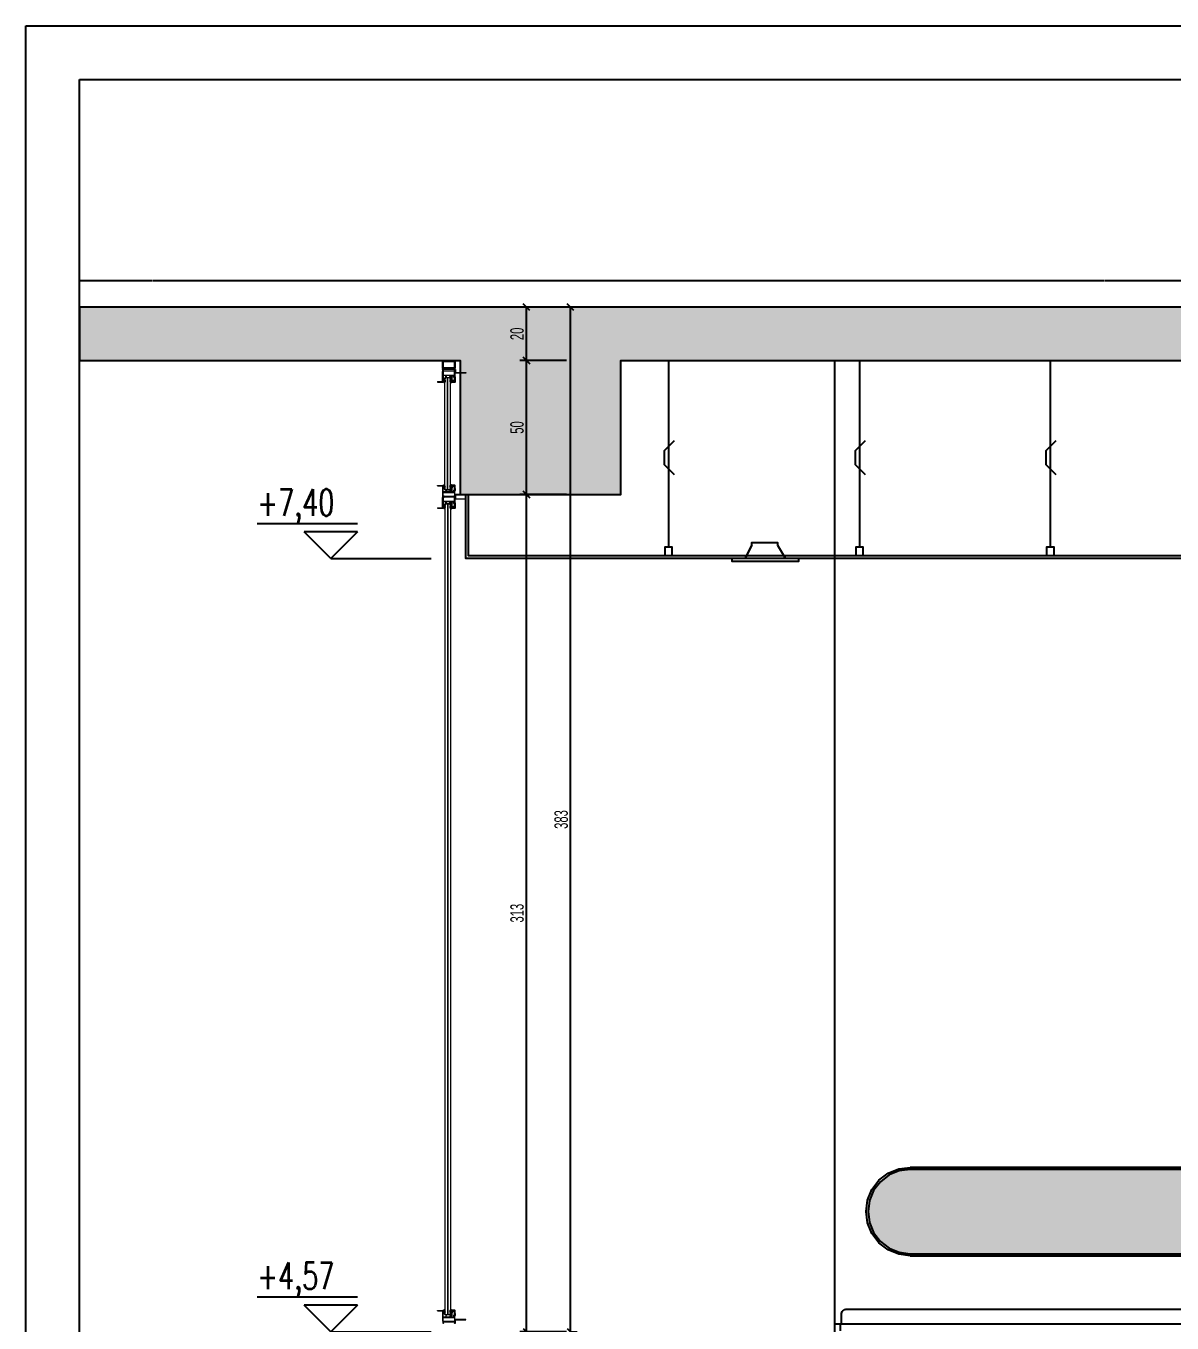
# Model space of a CAD drawing. Header units: millimetres. Extents: x 933584 to 974011, y 4545988 to 4553664.
# Drawn here: x 941327.4 to 941755.8, y 4547479.1 to 4547963.9 of the extents above; entities that cross this region are included whole.
import ezdxf

# ---------------------------------------------------------------- set-up
doc = ezdxf.new("R2010")
doc.units = ezdxf.units.MM
doc.header["$PDMODE"] = 35
for name, pattern in [('568_AVN_KES_01$0$HIDDEN', [0.375, 0.25, -0.125]), ('CENTER', [2, 1.25, -0.25, 0.25, -0.25]), ('CONTINUA', [0]), ('HIDDEN', [9.525, 6.35, -3.175])]:
    doc.linetypes.add(name, pattern=pattern)
doc.layers.get('0').update_dxf_attribs({"color": 255})
doc.layers.get('Defpoints').update_dxf_attribs({"color": 8})
for name, color, linetype in [('0-DMS-50', 143, 'Continuous'), ('0-HSL-HTC_200', 1, 'Continuous'), ('0-LNS-SLN', 6, 'Continuous'), ('0-LNS-SPL', 13, '568_AVN_KES_01$0$HIDDEN'), ('2-SPS-RCN', 2, 'Continuous'), ('4-FNS-SFF', 13, 'Continuous')]:
    doc.layers.add(name, color=color, linetype=linetype)
for name, color, linetype, lineweight in [('al', 7, 'Continuous', 5), ('cl', 7, 'Continuous', 5), ('CM', 4, 'Continuous', 5), ('PL', 1, 'Continuous', 5), ('TİBA_KOT', 171, 'Continuous', 25)]:
    doc.layers.add(name, color=color, linetype=linetype, lineweight=lineweight)
doc.styles.add('dim_romans_50', font='swissl.ttf', dxfattribs={"width": 0.6, "height": 5})
doc.styles.add('T_General', font='simplxtw.shx', dxfattribs={"width": 0.7, "height": 200})
doc.dimstyles.new('ONK_dim 1_50', dxfattribs={"dimscale": 5, "dimtxt": 4, "dimasz": 0.5, "dimexe": 0.5, "dimexo": 0.5, "dimgap": 0.2, "dimtad": 1, "dimdec": 1, "dimrnd": 0.5, "dimzin": 9, "dimtxsty": 'dim_romans_50', "dimblk": 'OBLIQUE', "dimcen": 1, "dimclre": 256, "dimclrt": 256, "dimazin": 2, "dimtfac": 1, "dimtdec": 1, "dimtix": 1, "dimtmove": 2, "dimatfit": 3, "dimldrblk": 'OBLIQUE', "dimfxl": 3, "dimfxlon": 1, "dimarcsym": 0})

# ---------------------------------------------------------------- blocks, each defined once
blk = doc.blocks.new('90-5396-flatten-5')
at = {"layer": 'al', "linetype": 'CONTINUA'}
blk.add_lwpolyline([(-4.35, 1.2), (-4.1, 1.2), (-4.1, 1.46), (-4.2, 1.46), (-4.2, 1.35), (-4.35, 1.35), (-4.35, 1.85), (-4.2, 1.85), (-4.2, 1.74), (-4.1, 1.74), (-4.1, 2), (-4.5, 2), (-4.5, -2.72), (-4.29, -2.72), (-4.2, -2.57), (-4.35, -2.57), (-4.35, -2.27), (-3.51, -2.27), (-3.48, -2.24), (-3.45, -2.27), (-1.03, -2.27), (-1, -2.24), (-0.97, -2.27), (-0.15, -2.27), (-0.15, -2.57), (-0.3, -2.57), (-0.21, -2.72), (0, -2.72), (0, 0), (-0.21, 0), (-0.3, -0.15), (-0.15, -0.15), (-0.15, -0.45), (-1.65, -0.45), (-1.65, -0.15), (-1.5, -0.15), (-1.59, 0), (-1.86, 0), (-1.95, -0.15), (-1.8, -0.15), (-1.8, -0.45), (-3.3, -0.45), (-3.3, -0.15), (-3.15, -0.15), (-3.24, 0), (-3.45, 0), (-3.45, -0.45), (-4.15, -0.45, -0.414214), (-4.35, -0.25)], format="xyb", close=True, dxfattribs=at)
at = {"layer": 'al'}
blk.add_lwpolyline([(-0.15, -2.12), (-4.35, -2.12), (-4.35, -0.6), (-0.15, -0.6)], close=True, dxfattribs=at)
blk = doc.blocks.new('142005-flatten-9')
blk.add_lwpolyline([(0.18, 0.02, -0.610741), (0.21, 0.04), (0.33, -0.11, 0.909168), (0.37, -0.07), (0.18, 0.21), (0.18, 0.42, -0.610741), (0.21, 0.44), (0.33, 0.29, 0.909168), (0.37, 0.33), (0.18, 0.61), (0.18, 0.71, 0.414214), (0.16, 0.73), (0.02, 0.73, 0.414214), (0, 0.71), (0, 0.26), (-0.12, 0.26), (-0.12, 0.31, 0.751626), (-0.17, 0.32), (-0.24, 0.18, 0.289411), (-0.24, 0.08), (-0.17, -0.06, 0.751626), (-0.12, -0.05), (-0.12, 0), (0, 0), (0, -0.3), (-0.12, -0.3, 0.729303), (-0.14, -0.35, -0.080087), (0.31, -0.76, 1.549214), (0.36, -0.73), (0.21, -0.31, 0.005518), (0.18, -0.21)], format="xyb", close=True)
blk = doc.blocks.new('142005-flatten-10')
blk.add_lwpolyline([(-0.18, 0.02, 0.610741), (-0.21, 0.04), (-0.33, -0.11, -0.909168), (-0.37, -0.07), (-0.18, 0.21), (-0.18, 0.42, 0.610741), (-0.21, 0.44), (-0.33, 0.29, -0.909168), (-0.37, 0.33), (-0.18, 0.61), (-0.18, 0.71, -0.414214), (-0.16, 0.73), (-0.02, 0.73, -0.414214), (0, 0.71), (0, 0.26), (0.12, 0.26), (0.12, 0.31, -0.751626), (0.17, 0.32), (0.24, 0.18, -0.289411), (0.24, 0.08), (0.17, -0.06, -0.751626), (0.12, -0.05), (0.12, 0), (0, 0), (0, -0.3), (0.12, -0.3, -0.729303), (0.14, -0.35, 0.080087), (-0.31, -0.76, -1.549214), (-0.36, -0.73), (-0.21, -0.31, -0.005518), (-0.18, -0.21)], format="xyb", close=True)
blk = doc.blocks.new('85-3879T-flatten-5')
blk.add_lwpolyline([(-0.17, -0.15, -0.402552), (-0.12, -0.2), (-0.05, -1.85, -0.425972), (-0.1, -1.9), (-0.3, -1.9, 0.414214), (-0.35, -1.95), (-0.35, -2.21), (-0.42, -2.33, 0.414214), (-0.41, -2.39), (-0.39, -2.4, 0.414214), (-0.34, -2.38), (-0.22, -2.18), (-0.25, -2.15), (-0.25, -2), (0.05, -2), (0, 0), (-1.3, 0), (-1.3, -0.26), (-1.2, -0.26), (-1.2, -0.15), (-1.05, -0.15), (-1.05, -0.65), (-1.2, -0.65), (-1.2, -0.54), (-1.3, -0.54), (-1.3, -1.96, -0.414214), (-1.35, -2.01), (-1.4, -2.01, 0.414214), (-1.45, -2.06), (-1.45, -2.17), (-1.55, -2.17), (-1.4, -2.43, 0.414214), (-1.35, -2.45), (-1.33, -2.44, 0.414214), (-1.31, -2.38), (-1.34, -2.33), (-1.34, -2.12, 0.394805), (-1.2, -1.97), (-1.2, -0.8, -0.414214), (-1.15, -0.75), (-1, -0.75, 0.414214), (-0.95, -0.7), (-0.95, -0.2, -0.414214), (-0.9, -0.15)], format="xyb", close=True)
blk = doc.blocks.new('90-5396-flatten-6')
at = {"layer": 'al', "linetype": 'CONTINUA'}
blk.add_lwpolyline([(-4.35, 1.2), (-4.1, 1.2), (-4.1, 1.46), (-4.2, 1.46), (-4.2, 1.35), (-4.35, 1.35), (-4.35, 1.85), (-4.2, 1.85), (-4.2, 1.74), (-4.1, 1.74), (-4.1, 2), (-4.5, 2), (-4.5, -2.72), (-4.29, -2.72), (-4.2, -2.57), (-4.35, -2.57), (-4.35, -2.27), (-3.51, -2.27), (-3.48, -2.24), (-3.45, -2.27), (-1.03, -2.27), (-1, -2.24), (-0.97, -2.27), (-0.15, -2.27), (-0.15, -2.57), (-0.3, -2.57), (-0.21, -2.72), (0, -2.72), (0, 0), (-0.21, 0), (-0.3, -0.15), (-0.15, -0.15), (-0.15, -0.45), (-1.65, -0.45), (-1.65, -0.15), (-1.5, -0.15), (-1.59, 0), (-1.86, 0), (-1.95, -0.15), (-1.8, -0.15), (-1.8, -0.45), (-3.3, -0.45), (-3.3, -0.15), (-3.15, -0.15), (-3.24, 0), (-3.45, 0), (-3.45, -0.45), (-4.15, -0.45, -0.414214), (-4.35, -0.25)], format="xyb", close=True, dxfattribs=at)
at = {"layer": 'al'}
blk.add_lwpolyline([(-0.15, -2.12), (-4.35, -2.12), (-4.35, -0.6), (-0.15, -0.6)], close=True, dxfattribs=at)
blk = doc.blocks.new('142005-flatten-11')
blk.add_lwpolyline([(0.18, 0.02, -0.610741), (0.21, 0.04), (0.33, -0.11, 0.909168), (0.37, -0.07), (0.18, 0.21), (0.18, 0.42, -0.610741), (0.21, 0.44), (0.33, 0.29, 0.909168), (0.37, 0.33), (0.18, 0.61), (0.18, 0.71, 0.414214), (0.16, 0.73), (0.02, 0.73, 0.414214), (0, 0.71), (0, 0.26), (-0.12, 0.26), (-0.12, 0.31, 0.751626), (-0.17, 0.32), (-0.24, 0.18, 0.289411), (-0.24, 0.08), (-0.17, -0.06, 0.751626), (-0.12, -0.05), (-0.12, 0), (0, 0), (0, -0.3), (-0.12, -0.3, 0.729303), (-0.14, -0.35, -0.080087), (0.31, -0.76, 1.549214), (0.36, -0.73), (0.21, -0.31, 0.005518), (0.18, -0.21)], format="xyb", close=True)
blk = doc.blocks.new('142005-flatten-12')
blk.add_lwpolyline([(-0.18, 0.02, 0.610741), (-0.21, 0.04), (-0.33, -0.11, -0.909168), (-0.37, -0.07), (-0.18, 0.21), (-0.18, 0.42, 0.610741), (-0.21, 0.44), (-0.33, 0.29, -0.909168), (-0.37, 0.33), (-0.18, 0.61), (-0.18, 0.71, -0.414214), (-0.16, 0.73), (-0.02, 0.73, -0.414214), (0, 0.71), (0, 0.26), (0.12, 0.26), (0.12, 0.31, -0.751626), (0.17, 0.32), (0.24, 0.18, -0.289411), (0.24, 0.08), (0.17, -0.06, -0.751626), (0.12, -0.05), (0.12, 0), (0, 0), (0, -0.3), (0.12, -0.3, -0.729303), (0.14, -0.35, 0.080087), (-0.31, -0.76, -1.549214), (-0.36, -0.73), (-0.21, -0.31, -0.005518), (-0.18, -0.21)], format="xyb", close=True)
blk = doc.blocks.new('85-3879T-flatten-6')
blk.add_lwpolyline([(-0.17, -0.15, -0.402552), (-0.12, -0.2), (-0.05, -1.85, -0.425972), (-0.1, -1.9), (-0.3, -1.9, 0.414214), (-0.35, -1.95), (-0.35, -2.21), (-0.42, -2.33, 0.414214), (-0.41, -2.39), (-0.39, -2.4, 0.414214), (-0.34, -2.38), (-0.22, -2.18), (-0.25, -2.15), (-0.25, -2), (0.05, -2), (0, 0), (-1.3, 0), (-1.3, -0.26), (-1.2, -0.26), (-1.2, -0.15), (-1.05, -0.15), (-1.05, -0.65), (-1.2, -0.65), (-1.2, -0.54), (-1.3, -0.54), (-1.3, -1.96, -0.414214), (-1.35, -2.01), (-1.4, -2.01, 0.414214), (-1.45, -2.06), (-1.45, -2.17), (-1.55, -2.17), (-1.4, -2.43, 0.414214), (-1.35, -2.45), (-1.33, -2.44, 0.414214), (-1.31, -2.38), (-1.34, -2.33), (-1.34, -2.12, 0.394805), (-1.2, -1.97), (-1.2, -0.8, -0.414214), (-1.15, -0.75), (-1, -0.75, 0.414214), (-0.95, -0.7), (-0.95, -0.2, -0.414214), (-0.9, -0.15)], format="xyb", close=True)
blk = doc.blocks.new('cvbxdb')
at = {"layer": '0-DMS-50'}
h = blk.add_hatch(dxfattribs=at)
h.set_pattern_fill('DELTA', color=256, scale=0.03)
h.set_pattern_definition([(30, (-20031.252, -6621.5032), (8e-09, 4.571999986), [1.524, -3.048]), (30, (-20032.572, -6619.2172), (8e-09, 4.571999986), [1.524, -3.048]), (90, (-20031.252, -6618.4552), (-3.95946813, 2.286), [1.524, -3.048]), (90, (-20028.6125, -6618.4552), (-3.95946813, 2.286), [1.524, -3.048]), (150, (-20031.252, -6621.5032), (-3.959468138, -2.285999986), [1.524, -3.048]), (150, (-20032.572, -6619.2172), (-3.959468138, -2.285999986), [1.524, -3.048])])
h.paths.add_polyline_path([(949733.34, 4544435.16), (949733.88, 4544439.24), (949733.34, 4544443.32), (949731.76, 4544447.13), (949729.26, 4544450.39), (949725.99, 4544452.9), (949722.19, 4544454.47), (949718.11, 4544455.01), (949484.51, 4544455.01), (949480.43, 4544454.47), (949476.63, 4544452.9), (949473.36, 4544450.39), (949470.86, 4544447.13), (949469.28, 4544443.32), (949468.75, 4544439.24), (949469.28, 4544435.16), (949470.86, 4544431.36), (949473.36, 4544428.1), (949476.63, 4544425.59), (949480.43, 4544424.02), (949484.51, 4544423.48), (949718.11, 4544423.48), (949722.19, 4544424.02), (949725.99, 4544425.59), (949729.26, 4544428.1), (949731.76, 4544431.36)])
blk.add_lwpolyline([(949458.81, 4544397.24), (949458.81, 4544400.74, -0.414214), (949460.81, 4544402.74), (949741.81, 4544402.74, -0.414214), (949743.81, 4544400.74), (949743.81, 4544397.24)], format="xyb", dxfattribs=at)
at = {"layer": '0-LNS-SLN'}
for p, q in [((949472.84, 4544450.91), (949476.26, 4544453.53)), ((949476.63, 4544452.9), (949473.36, 4544450.39)), ((949476.26, 4544453.53), (949480.24, 4544455.18)), ((949480.43, 4544454.47), (949476.63, 4544452.9)), ((949480.24, 4544455.18), (949484.51, 4544455.74)), ((949484.51, 4544455.01), (949480.43, 4544454.47)), ((949718.11, 4544455.74), (949484.51, 4544455.74)), ((949718.11, 4544455.01), (949484.51, 4544455.01)), ((949718.11, 4544455.74), (949722.38, 4544455.18)), ((949722.19, 4544454.47), (949718.11, 4544455.01)), ((949725.99, 4544452.9), (949722.19, 4544454.47)), ((949722.38, 4544455.18), (949726.36, 4544453.53)), ((949729.26, 4544450.39), (949725.99, 4544452.9)), ((949726.36, 4544453.53), (949729.78, 4544450.91)), ((949468.57, 4544443.52), (949470.22, 4544447.49)), ((949470.22, 4544447.49), (949472.84, 4544450.91)), ((949473.36, 4544450.39), (949470.86, 4544447.13)), ((949731.76, 4544447.13), (949729.26, 4544450.39)), ((949729.78, 4544450.91), (949732.4, 4544447.49)), ((949732.4, 4544447.49), (949734.05, 4544443.52)), ((949468.01, 4544439.24), (949468.57, 4544443.52)), ((949469.28, 4544443.32), (949468.75, 4544439.24)), ((949470.86, 4544447.13), (949469.28, 4544443.32)), ((949733.34, 4544443.32), (949731.76, 4544447.13)), ((949733.88, 4544439.24), (949733.34, 4544443.32)), ((949734.05, 4544443.52), (949734.61, 4544439.24)), ((949468.57, 4544434.97), (949468.01, 4544439.24)), ((949468.75, 4544439.24), (949469.28, 4544435.16)), ((949733.34, 4544435.16), (949733.88, 4544439.24)), ((949734.61, 4544439.24), (949734.05, 4544434.97)), ((949470.22, 4544430.99), (949468.57, 4544434.97)), ((949469.28, 4544435.16), (949470.86, 4544431.36)), ((949731.76, 4544431.36), (949733.34, 4544435.16)), ((949734.05, 4544434.97), (949732.4, 4544430.99)), ((949472.84, 4544427.58), (949470.22, 4544430.99)), ((949470.86, 4544431.36), (949473.36, 4544428.1)), ((949473.36, 4544428.1), (949476.63, 4544425.59)), ((949725.99, 4544425.59), (949729.26, 4544428.1)), ((949729.26, 4544428.1), (949731.76, 4544431.36)), ((949732.4, 4544430.99), (949729.78, 4544427.58)), ((949476.26, 4544424.96), (949472.84, 4544427.58)), ((949480.24, 4544423.31), (949476.26, 4544424.96)), ((949476.63, 4544425.59), (949480.43, 4544424.02)), ((949484.51, 4544422.74), (949480.24, 4544423.31)), ((949480.43, 4544424.02), (949484.51, 4544423.48)), ((949484.51, 4544423.48), (949718.11, 4544423.48)), ((949718.11, 4544423.48), (949722.19, 4544424.02)), ((949722.38, 4544423.31), (949718.11, 4544422.74)), ((949722.19, 4544424.02), (949725.99, 4544425.59)), ((949726.36, 4544424.96), (949722.38, 4544423.31)), ((949729.78, 4544427.58), (949726.36, 4544424.96)), ((949484.51, 4544422.74), (949718.11, 4544422.74))]:
    blk.add_line(p, q, dxfattribs=at)
blk.add_lwpolyline([(949733.34, 4544435.16), (949733.88, 4544439.24), (949733.34, 4544443.32), (949731.76, 4544447.13), (949729.26, 4544450.39), (949725.99, 4544452.9), (949722.19, 4544454.47), (949718.11, 4544455.01), (949484.51, 4544455.01), (949480.43, 4544454.47), (949476.63, 4544452.9), (949473.36, 4544450.39), (949470.86, 4544447.13), (949469.28, 4544443.32), (949468.75, 4544439.24), (949469.28, 4544435.16), (949470.86, 4544431.36), (949473.36, 4544428.1), (949476.63, 4544425.59), (949480.43, 4544424.02), (949484.51, 4544423.48), (949718.11, 4544423.48), (949722.19, 4544424.02), (949725.99, 4544425.59), (949729.26, 4544428.1), (949731.76, 4544431.36)], close=True, dxfattribs=at)
for points in [[(949746.31, 4544397.24), (949746.31, 4544377.24), (949456.31, 4544377.24), (949456.31, 4544397.24), (949746.31, 4544397.24)], [(949481.31, 4544377.24), (949481.31, 4544357.24), (949511.31, 4544357.24), (949511.31, 4544377.24)], [(949616.31, 4544377.24), (949616.31, 4544357.24), (949586.31, 4544357.24), (949586.31, 4544377.24)], [(949721.31, 4544377.24), (949721.31, 4544357.24), (949691.31, 4544357.24), (949691.31, 4544377.24)]]:
    blk.add_lwpolyline(points, dxfattribs=at)
at = {"layer": '0-LNS-SLN', "linetype": 'HIDDEN', "ltscale": 0.4}
blk.add_lwpolyline([(949458.31, 4544397.24), (949458.31, 4544392.24), (949744.31, 4544392.24), (949744.31, 4544397.24)], dxfattribs=at)
blk = doc.blocks.new('cgvbxcb')
at = {"layer": '0-LNS-SLN'}
for points in [[(949475.81, 4544546.61), (949473.31, 4544541.61), (949468.31, 4544541.61), (949468.31, 4544540.61), (949488.31, 4544540.61), (949493.31, 4544540.61), (949493.31, 4544541.61), (949488.31, 4544541.61)], [(949475.81, 4544546.61), (949475.81, 4544547.61), (949485.31, 4544547.61), (949485.31, 4544546.61), (949488.31, 4544541.61), (949473.31, 4544541.61), (949475.81, 4544546.61)]]:
    blk.add_lwpolyline(points, dxfattribs=at)
blk = doc.blocks.new('SLV-FNS')
at = {"layer": 'TİBA_KOT'}
for p, q in [((-250, 260), (-1000, 260)), ((-450, 0), (-650, 200)), ((-250, 200), (-650, 200)), ((-250, 200), (-450, 0)), ((-450, 0), (300, 0))]:
    blk.add_line(p, q, dxfattribs=at)
at = {"layer": 'TİBA_KOT', "color": 8, "style": 'T_General', "width": 0.7}
blk.add_attdef('INCE', (-1000, 319.1), '', height=200, dxfattribs=at)
blk = doc.blocks.new('_Oblique')
at = {"color": 0, "linetype": 'ByBlock', "lineweight": -2}
blk.add_line((-0.5, -0.5), (0.5, 0.5), dxfattribs=at)
blk = doc.blocks.new('*D2910')
at = {"layer": '0-DMS-50', "lineweight": -2}
for p, q in [((941529.49, 4547788.78), (941511.99, 4547788.78)), ((941529.49, 4547475.78), (941511.99, 4547475.78))]:
    blk.add_line(p, q, dxfattribs=at)
at = {"layer": '0-DMS-50', "color": 0, "lineweight": -2}
blk.add_line((941514.49, 4547475.78), (941514.49, 4547788.78), dxfattribs=at)
at = {"layer": 'Defpoints', "color": 0}
for p in [(941514.49, 4547788.78), (941549.73, 4547788.78), (941549.73, 4547475.78)]:
    blk.add_point(p, dxfattribs=at)
at = {"layer": '0-DMS-50', "color": 0, "linetype": 'ByBlock', "lineweight": -2, "xscale": 2.5, "yscale": 2.5, "zscale": 2.5}
for p, rotation in [((941514.49, 4547788.78), 90), ((941514.49, 4547475.78), 270)]:
    blk.add_blockref('_Oblique', p, dxfattribs=dict(at, rotation=rotation))
at = {"layer": '0-DMS-50', "insert": (941510.99, 4547632.28), "char_height": 5, "attachment_point": 5, "rotation": 90, "style": 'dim_romans_50'}
blk.add_mtext('313', dxfattribs=at)
blk = doc.blocks.new('*D2911')
at = {"layer": '0-DMS-50', "lineweight": -2}
for p, q in [((941529.49, 4547838.78), (941511.99, 4547838.78)), ((941529.49, 4547788.78), (941511.99, 4547788.78))]:
    blk.add_line(p, q, dxfattribs=at)
at = {"layer": '0-DMS-50', "color": 0, "lineweight": -2}
blk.add_line((941514.49, 4547788.78), (941514.49, 4547838.78), dxfattribs=at)
at = {"layer": 'Defpoints', "color": 0}
for p in [(941514.49, 4547838.78), (941549.73, 4547838.78), (941549.73, 4547788.78)]:
    blk.add_point(p, dxfattribs=at)
at = {"layer": '0-DMS-50', "color": 0, "linetype": 'ByBlock', "lineweight": -2, "xscale": 2.5, "yscale": 2.5, "zscale": 2.5}
for p, rotation in [((941514.49, 4547838.78), 90), ((941514.49, 4547788.78), 270)]:
    blk.add_blockref('_Oblique', p, dxfattribs=dict(at, rotation=rotation))
at = {"layer": '0-DMS-50', "insert": (941510.99, 4547813.78), "char_height": 5, "attachment_point": 5, "rotation": 90, "style": 'dim_romans_50'}
blk.add_mtext('50', dxfattribs=at)
blk = doc.blocks.new('*D2912')
at = {"layer": '0-DMS-50', "lineweight": -2}
for p, q in [((941529.49, 4547858.78), (941511.99, 4547858.78)), ((941529.49, 4547838.78), (941511.99, 4547838.78))]:
    blk.add_line(p, q, dxfattribs=at)
at = {"layer": '0-DMS-50', "color": 0, "lineweight": -2}
blk.add_line((941514.49, 4547838.78), (941514.49, 4547858.78), dxfattribs=at)
at = {"layer": 'Defpoints', "color": 0}
for p in [(941514.49, 4547858.78), (941549.73, 4547858.78), (941549.73, 4547838.78)]:
    blk.add_point(p, dxfattribs=at)
at = {"layer": '0-DMS-50', "color": 0, "linetype": 'ByBlock', "lineweight": -2, "xscale": 2.5, "yscale": 2.5, "zscale": 2.5}
for p, rotation in [((941514.49, 4547858.78), 90), ((941514.49, 4547838.78), 270)]:
    blk.add_blockref('_Oblique', p, dxfattribs=dict(at, rotation=rotation))
at = {"layer": '0-DMS-50', "insert": (941510.99, 4547848.78), "char_height": 5, "attachment_point": 5, "rotation": 90, "style": 'dim_romans_50'}
blk.add_mtext('20', dxfattribs=at)
blk = doc.blocks.new('*D2914')
at = {"layer": '0-DMS-50', "color": 0, "lineweight": -2}
blk.add_line((941530.99, 4547475.78), (941530.99, 4547858.78), dxfattribs=at)
at = {"layer": '0-DMS-50', "lineweight": -2}
for p, q in [((941533.49, 4547858.78), (941533.49, 4547858.78)), ((941530.99, 4547475.78), (941533.49, 4547475.78))]:
    blk.add_line(p, q, dxfattribs=at)
at = {"layer": 'Defpoints', "color": 0}
for p in [(941530.99, 4547858.78), (941530.99, 4547858.78), (941529.49, 4547475.78)]:
    blk.add_point(p, dxfattribs=at)
at = {"layer": '0-DMS-50', "color": 0, "linetype": 'ByBlock', "lineweight": -2, "xscale": 2.5, "yscale": 2.5, "zscale": 2.5}
for p, rotation in [((941530.99, 4547858.78), 90), ((941530.99, 4547475.78), 270)]:
    blk.add_blockref('_Oblique', p, dxfattribs=dict(at, rotation=rotation))
at = {"layer": '0-DMS-50', "insert": (941527.49, 4547667.28), "char_height": 5, "attachment_point": 5, "rotation": 90, "style": 'dim_romans_50'}
blk.add_mtext('383', dxfattribs=at)

msp = doc.modelspace()

# ---------------------------------------------------------------- hatches: boundary and pattern name
at = {"layer": '0-HSL-HTC_200'}
h = msp.add_hatch(dxfattribs=at)
h.set_pattern_fill('ANSI33', color=256)
h.set_pattern_definition([(45, (946624.9096, 4557652.099), (-4.490128, 4.490128), []), (45, (946629.4, 4557652.099), (-4.490128, 4.490128), [3.175, -1.5875])])
h.paths.add_polyline_path([(942293.73, 4547858.78), (941347.39, 4547858.78), (941347.39, 4547838.78), (941489.73, 4547838.78), (941489.73, 4547788.78), (941549.73, 4547788.78), (941549.73, 4547838.78), (942224.73, 4547838.78), (942224.73, 4547788.78), (942293.73, 4547788.78), (942293.73, 4547838.78), (942799.73, 4547838.78), (942799.73, 4547858.78)])

# ---------------------------------------------------------------- linework, layer by layer
at = {"color": 0}
for points in [[(941327.39, 4547963.85), (943427.39, 4547963.85), (943427.39, 4546463.85), (941327.39, 4546463.85)], [(941347.39, 4547943.85), (943407.39, 4547943.85), (943407.39, 4546483.85), (941347.39, 4546483.85)]]:
    msp.add_lwpolyline(points, close=True, dxfattribs=at)
at = {"linetype": 'CENTER', "ltscale": 50}
msp.add_lwpolyline([(941347.39, 4546483.85), (941347.39, 4547943.85)], dxfattribs=at)
at = {"layer": '0-HSL-HTC_200', "color": 8}
msp.add_lwpolyline([(941629.73, 4547438.78), (941629.73, 4547838.78)], dxfattribs=at)
at = {"layer": '0-LNS-SPL'}
msp.add_lwpolyline([(941347.39, 4547858.78), (941347.39, 4547868.78), (942473.73, 4547868.78)], dxfattribs=at)
at = {"layer": '2-SPS-RCN'}
msp.add_lwpolyline([(942293.73, 4547858.78), (941347.39, 4547858.78), (941347.39, 4547838.78), (941489.73, 4547838.78), (941489.73, 4547788.78), (941549.73, 4547788.78), (941549.73, 4547838.78), (942224.73, 4547838.78), (942224.73, 4547788.78), (942293.73, 4547788.78), (942293.73, 4547838.78), (942799.73, 4547838.78), (942799.73, 4547858.78), (942293.73, 4547858.78)], close=True, dxfattribs=at)
at = {"layer": '4-FNS-SFF'}
for points in [[(941567.56, 4547838.78), (941567.56, 4547769.16)], [(941638.93, 4547838.78), (941638.93, 4547769.16)], [(941710.29, 4547838.78), (941710.29, 4547769.16)], [(941569.71, 4547808.8), (941565.94, 4547805.03), (941565.94, 4547799.97), (941569.71, 4547796.2)], [(941641.07, 4547808.8), (941637.31, 4547805.03), (941637.31, 4547799.97), (941641.07, 4547796.2)], [(941712.44, 4547808.8), (941708.67, 4547805.03), (941708.67, 4547799.97), (941712.44, 4547796.2)], [(942293.73, 4547788.78), (942293.73, 4547764.78), (941491.79, 4547764.78), (941491.79, 4547788.78)], [(942292.73, 4547788.78), (942292.73, 4547765.78), (941492.79, 4547765.78), (941492.79, 4547788.78)]]:
    msp.add_lwpolyline(points, dxfattribs=at)
for points in [[(941566.33, 4547765.78), (941566.33, 4547769.16), (941568.86, 4547769.16), (941568.86, 4547765.78)], [(941637.69, 4547765.78), (941637.69, 4547769.16), (941640.22, 4547769.16), (941640.22, 4547765.78)], [(941709.06, 4547765.78), (941709.06, 4547769.16), (941711.59, 4547769.16), (941711.59, 4547765.78)]]:
    msp.add_lwpolyline(points, close=True, dxfattribs=at)
at = {"layer": 'al'}
for points in [[(941481.27, 4547830.95), (941483.07, 4547830.95), (941483.06, 4547834.75)], [(941481.27, 4547830.95), (941481.27, 4547830.75), (941483.27, 4547830.75), (941483.26, 4547834.75)], [(941481.27, 4547830.95), (941481.27, 4547830.75), (941483.27, 4547830.75), (941483.26, 4547834.75)], [(941481.27, 4547830.95), (941483.07, 4547830.95), (941483.06, 4547834.75)], [(941483.06, 4547834.75), (941483.26, 4547834.75)], [(941483.06, 4547834.75), (941483.26, 4547834.75)], [(941481.27, 4547791.93), (941481.27, 4547792.13), (941483.27, 4547792.13), (941483.26, 4547788.13)], [(941481.27, 4547791.93), (941481.27, 4547792.13), (941483.27, 4547792.13), (941483.26, 4547788.13)], [(941481.27, 4547791.93), (941483.07, 4547791.93), (941483.06, 4547788.13)], [(941481.27, 4547791.93), (941483.07, 4547791.93), (941483.06, 4547788.13)], [(941481.27, 4547783.79), (941483.07, 4547783.79), (941483.06, 4547787.59)], [(941481.27, 4547783.79), (941481.27, 4547783.59), (941483.27, 4547783.59), (941483.26, 4547787.59)], [(941481.27, 4547783.79), (941481.27, 4547783.59), (941483.27, 4547783.59), (941483.26, 4547787.59)], [(941481.27, 4547783.79), (941483.07, 4547783.79), (941483.06, 4547787.59)], [(941483.06, 4547788.13), (941483.26, 4547788.13)], [(941483.06, 4547788.13), (941483.26, 4547788.13)], [(941483.06, 4547787.59), (941483.26, 4547787.59)], [(941483.06, 4547787.59), (941483.26, 4547787.59)], [(941481.27, 4547483.61), (941481.27, 4547483.81), (941483.27, 4547483.81), (941483.26, 4547479.81)], [(941481.27, 4547483.61), (941481.27, 4547483.81), (941483.27, 4547483.81), (941483.26, 4547479.81)], [(941481.27, 4547483.61), (941483.07, 4547483.61), (941483.06, 4547479.81)], [(941481.27, 4547483.61), (941483.07, 4547483.61), (941483.06, 4547479.81)], [(941483.06, 4547479.81), (941483.26, 4547479.81)], [(941483.06, 4547479.81), (941483.26, 4547479.81)]]:
    msp.add_lwpolyline(points, dxfattribs=at)
for points in [[(941491.78, 4547834.1), (941487.79, 4547834.1), (941487.79, 4547834.15), (941487.79, 4547834.15), (941487.8, 4547835.45), (941487.99, 4547835.45), (941487.99, 4547834.3), (941491.78, 4547834.3)], [(941491.78, 4547834.1), (941487.79, 4547834.1), (941487.79, 4547834.15), (941487.79, 4547834.15), (941487.8, 4547835.45), (941487.99, 4547835.45), (941487.99, 4547834.3), (941491.78, 4547834.3)], [(941491.78, 4547788.78), (941487.79, 4547788.78), (941487.79, 4547788.73), (941487.79, 4547788.73), (941487.8, 4547787.43), (941487.99, 4547787.43), (941487.99, 4547788.58), (941491.78, 4547788.58)], [(941491.78, 4547788.78), (941487.79, 4547788.78), (941487.79, 4547788.73), (941487.79, 4547788.73), (941487.8, 4547787.43), (941487.99, 4547787.43), (941487.99, 4547788.58), (941491.78, 4547788.58)], [(941491.78, 4547786.95), (941487.79, 4547786.95), (941487.79, 4547786.99), (941487.79, 4547786.99), (941487.8, 4547788.3), (941487.99, 4547788.3), (941487.99, 4547787.15), (941491.78, 4547787.15)], [(941491.78, 4547786.95), (941487.79, 4547786.95), (941487.79, 4547786.99), (941487.79, 4547786.99), (941487.8, 4547788.3), (941487.99, 4547788.3), (941487.99, 4547787.15), (941491.78, 4547787.15)], [(941491.78, 4547480.45), (941487.79, 4547480.46), (941487.79, 4547480.41), (941487.79, 4547480.41), (941487.8, 4547479.1), (941487.99, 4547479.1), (941487.99, 4547480.25), (941491.78, 4547480.25)], [(941491.78, 4547480.45), (941487.79, 4547480.46), (941487.79, 4547480.41), (941487.79, 4547480.41), (941487.8, 4547479.1), (941487.99, 4547479.1), (941487.99, 4547480.25), (941491.78, 4547480.25)]]:
    msp.add_lwpolyline(points, close=True, dxfattribs=at)
at = {"layer": 'cl'}
for points in [[(941483.39, 4547835.78), (941487.6, 4547835.78, 0.414214), (941488, 4547836.18), (941488, 4547838.38, 0.414214), (941487.6, 4547838.78), (941483.39, 4547838.78, 0.414214), (941482.99, 4547838.38), (941482.99, 4547836.18, 0.414214)], [(941483.39, 4547835.78), (941487.6, 4547835.78, 0.414214), (941488, 4547836.18), (941488, 4547838.38, 0.414214), (941487.6, 4547838.78), (941483.39, 4547838.78, 0.414214), (941482.99, 4547838.38), (941482.99, 4547836.18, 0.414214)], [(941483.59, 4547836.18), (941487.4, 4547836.18, 0.414214), (941487.6, 4547836.38), (941487.6, 4547838.18, 0.414214), (941487.4, 4547838.38), (941483.59, 4547838.38, 0.414214), (941483.39, 4547838.18), (941483.39, 4547836.38, 0.414214)], [(941483.59, 4547836.18), (941487.4, 4547836.18, 0.414214), (941487.6, 4547836.38), (941487.6, 4547838.18, 0.414214), (941487.4, 4547838.38), (941483.59, 4547838.38, 0.414214), (941483.39, 4547838.18), (941483.39, 4547836.38, 0.414214)]]:
    msp.add_lwpolyline(points, format="xyb", close=True, dxfattribs=at)
at = {"layer": 'CM'}
for p, q in [((941484, 4547790.52), (941484, 4547832.36)), ((941484, 4547790.52), (941484, 4547832.36)), ((941486.1, 4547832.36), (941484, 4547832.36)), ((941485, 4547790.52), (941485, 4547832.36)), ((941485.1, 4547790.52), (941485.1, 4547832.36)), ((941485.1, 4547790.52), (941485.1, 4547832.36)), ((941486.1, 4547790.52), (941486.1, 4547832.36)), ((941484, 4547790.52), (941486.1, 4547790.52)), ((941486.1, 4547790.52), (941484, 4547790.52)), ((941484, 4547785.21), (941484, 4547482.19)), ((941484, 4547785.21), (941484, 4547482.19)), ((941484, 4547785.21), (941486.1, 4547785.21)), ((941486.1, 4547785.21), (941484, 4547785.21)), ((941485, 4547785.21), (941485, 4547482.19)), ((941485.1, 4547785.21), (941485.1, 4547482.19)), ((941485.1, 4547785.21), (941485.1, 4547482.19)), ((941486.1, 4547785.21), (941486.1, 4547482.19)), ((941486.1, 4547482.19), (941484, 4547482.19))]:
    msp.add_line(p, q, dxfattribs=at)
at = {"layer": 'PL'}
msp.add_lwpolyline([(941483.09, 4547835.74), (941487.76, 4547835.74), (941487.76, 4547835.47), (941483.09, 4547835.47)], close=True, dxfattribs=at)
msp.add_lwpolyline([(941483.09, 4547835.74), (941487.76, 4547835.74), (941487.76, 4547835.47), (941483.09, 4547835.47)], close=True, dxfattribs=at)

# ---------------------------------------------------------------- block references
at = {"xscale": -1, "rotation": 180}
for name, p in [('90-5396-flatten-5', (941487.76, 4547832.75)), ('90-5396-flatten-6', (941487.76, 4547832.75)), ('142005-flatten-9', (941483.67, 4547831.34)), ('142005-flatten-11', (941483.67, 4547831.34)), ('142005-flatten-10', (941486.39, 4547831.28)), ('142005-flatten-12', (941486.39, 4547831.28)), ('85-3879T-flatten-5', (941487.72, 4547830.75)), ('85-3879T-flatten-6', (941487.72, 4547830.75)), ('90-5396-flatten-5', (941487.76, 4547785.59)), ('90-5396-flatten-6', (941487.76, 4547785.59)), ('142005-flatten-9', (941483.67, 4547784.19)), ('142005-flatten-11', (941483.67, 4547784.19)), ('142005-flatten-10', (941486.39, 4547784.12)), ('142005-flatten-12', (941486.39, 4547784.12)), ('85-3879T-flatten-5', (941487.72, 4547783.59)), ('85-3879T-flatten-6', (941487.72, 4547783.59))]:
    msp.add_blockref(name, p, dxfattribs=at)
for name, p in [('90-5396-flatten-5', (941487.76, 4547790.13)), ('90-5396-flatten-6', (941487.76, 4547790.13)), ('142005-flatten-9', (941483.67, 4547791.54)), ('142005-flatten-11', (941483.67, 4547791.54)), ('142005-flatten-10', (941486.39, 4547791.6)), ('142005-flatten-12', (941486.39, 4547791.6)), ('85-3879T-flatten-5', (941487.72, 4547792.13)), ('85-3879T-flatten-6', (941487.72, 4547792.13)), ('90-5396-flatten-5', (941487.76, 4547481.81)), ('90-5396-flatten-6', (941487.76, 4547481.81)), ('142005-flatten-9', (941483.67, 4547483.21)), ('142005-flatten-11', (941483.67, 4547483.21)), ('142005-flatten-10', (941486.39, 4547483.28)), ('142005-flatten-12', (941486.39, 4547483.28)), ('85-3879T-flatten-5', (941487.72, 4547483.81)), ('85-3879T-flatten-6', (941487.72, 4547483.81))]:
    msp.add_blockref(name, p)
ref = msp.add_blockref('SLV-FNS', (941463.88, 4547764.78), dxfattribs=dict(xscale=0.05000000000291038, yscale=0.05000000000291038, zscale=0.05000000000291038))
ref.add_attrib('INCE', '+7,40', (941413.88, 4547780.73), dxfattribs={"color": 8, "height": 10, "style": 'T_General', "width": 0.7})
ref = msp.add_blockref('SLV-FNS', (941463.88, 4547475.78), dxfattribs=dict(xscale=0.05000000000291038, yscale=0.05000000000291038, zscale=0.05000000000291038))
ref.add_attrib('INCE', '+4,57', (941413.88, 4547491.73), dxfattribs={"color": 8, "height": 10, "style": 'T_General', "width": 0.7})
at = {"layer": '0-LNS-SLN'}
for name, p in [('cgvbxcb', (-7877.03, 3223.17)), ('cvbxdb', (-7826.58, 3081.53))]:
    msp.add_blockref(name, p, dxfattribs=at)

# ---------------------------------------------------------------- dimensions: what is measured, and where the dimension line sits
at = {"layer": '0-DMS-50'}
for base, p1, p2, picture, middle in [((941514.49, 4547858.78), (941549.73, 4547838.78), (941549.73, 4547858.78), '*D2912', (941510.99, 4547848.78)), ((941530.99, 4547858.78), (941529.49, 4547475.78), (941530.99, 4547858.78), '*D2914', (941527.49, 4547667.28)), ((941514.49, 4547838.78), (941549.73, 4547788.78), (941549.73, 4547838.78), '*D2911', (941510.99, 4547813.78)), ((941514.49, 4547788.78), (941549.73, 4547475.78), (941549.73, 4547788.78), '*D2910', (941510.99, 4547632.28))]:
    dim = msp.add_linear_dim(base=base, p1=p1, p2=p2, angle=270, dimstyle='ONK_dim 1_50', dxfattribs=at)
    dim.commit()
    dim.dimension.update_dxf_attribs({"geometry": picture, "text_midpoint": middle})

doc.saveas('drawing.dxf')
